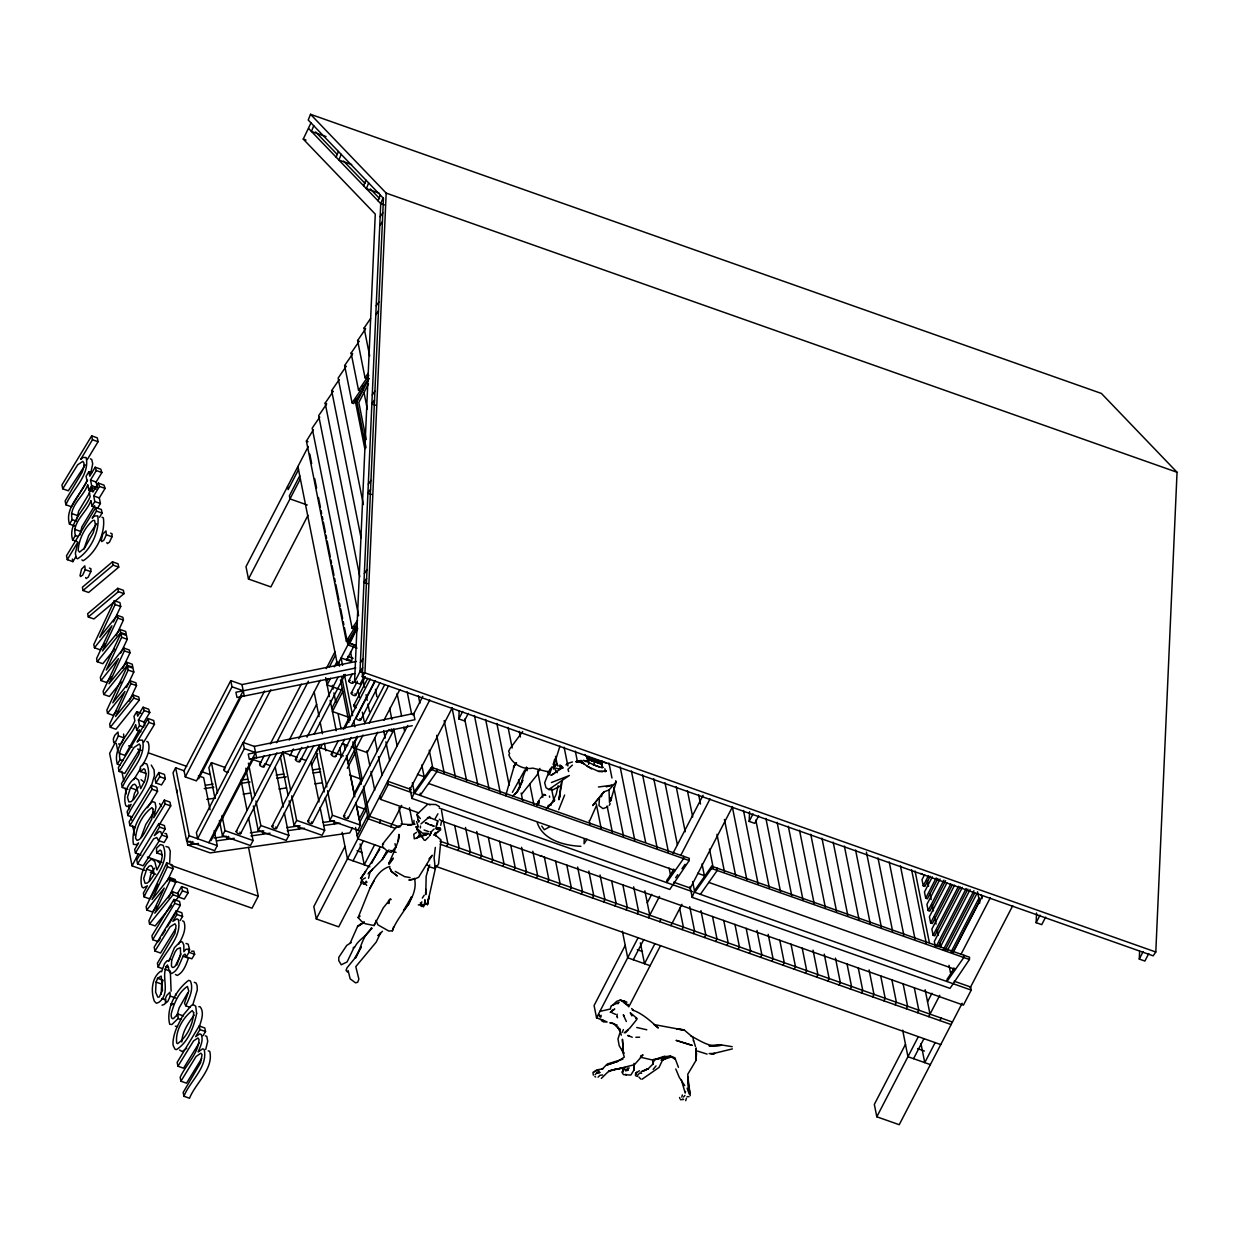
<?xml version="1.0" encoding="UTF-8"?>
<svg xmlns="http://www.w3.org/2000/svg" width="1239" height="1239" viewBox="0 0 1239 1239"><rect width="100%" height="100%" fill="white"/><g stroke="black" fill="none" stroke-linecap="round" stroke-linejoin="round"><path stroke-width="1.5" d="M413.965 823.749L413.965 820.373M602.077 767.746L602.169 764.091L586.759 758.624M91.671 491.248L88.867 490.257L87.752 484.65C84.02 496.204 68.424 506.271 72.218 519.637L69.477 524.097L75.083 526.079M99.492 517.298L102.078 513.07L101.366 509.523L92.042 506.132L90.927 500.541C87.195 512.079 71.599 522.161 75.393 535.527L72.652 539.987L76.849 541.474M76.942 519.033L78.63 511.134L89.58 492.874M80.117 534.923L81.805 527.024L94.644 505.636M140.967 731.722L136.755 730.236L135.64 724.629C131.923 736.183 116.311 746.265 120.106 759.615L117.364 764.091L120.168 765.082M181.792 1042.014C182.133 1031.932 188.297 1022.918 194.167 1015.113M633.981 1064.518L633.81 1070.326L630.837 1075.065L623.418 1074.616L621.885 1072.076L624.022 1069.365M584.25 838.679L584.065 843.774L586.992 839.19M420.408 827.946L420.486 826.041M364.049 676.587L360.162 684.098L354.555 682.116L375.278 214.13L303.245 139.093L310.989 122.878M362.268 676.695L383.455 198.364L308.232 120.013L310.524 114.298L1101.409 393.444L1177.05 472.26L1155.801 952.001L1153.153 955.827L362.268 676.695L364.932 672.854L386.181 193.114L310.524 114.298M468.311 713.385L464.424 720.881L458.817 718.914L459.158 711.171M758.655 815.866L754.752 823.362L749.161 821.395L749.58 811.715M1045.623 917.154L1041.736 924.65L1036.129 922.683L1036.563 913.004M1148.77 953.55L1144.867 961.061L1139.276 959.079L1139.617 951.351M85.197 569.677L84.81 565.836L81.557 569.15L80.024 575.577L80.55 576.553L82.641 575.144L85.197 569.677L90.803 571.659L88.248 577.126L86.157 578.536L85.63 577.544M90.803 571.659L90.943 568.809L89.456 568.066M106.384 534.783L105.981 530.927L102.744 534.164L101.211 540.591L101.753 541.598L103.828 540.219L106.384 534.783L111.99 536.766L109.435 542.202L107.344 543.58L106.817 542.574M111.99 536.766L112.114 533.916L110.627 533.126M118.371 735.889L117.968 732.048L114.731 735.362L113.338 738.94L113.725 742.765L115.8 741.34L118.371 735.889L123.962 737.855L121.407 743.323L119.331 744.747L118.805 743.772M123.962 737.855L123.575 734.03M170.285 996.079L169.898 992.238L166.645 995.552L165.252 999.13L165.639 1002.955L167.73 1001.53L170.285 996.079L175.892 998.061M559.099 769.001L551.866 767.22L549.899 769.512L544.649 782.754L545.996 787.648L548.753 789.537L552.687 789.971L561.097 785.541M430.103 804.854L411.937 798.443L414.647 791.179L431.451 767.313L689.287 858.317L689.178 860.578L669.772 889.447L439.179 808.06M420.253 793.161L420.145 795.407L436.949 771.556L437.057 769.295M692.508 891.724L414.538 793.44L431.342 769.574L431.451 767.313M683.68 856.35L683.572 858.596L666.768 882.462L666.876 880.201L674.233 869.763M692.198 897.361L694.909 890.098L711.713 866.231L969.548 957.236L969.425 959.497L950.034 988.366L692.198 897.361L690.03 886.551M442.431 821.225L963.431 1005.123L971.221 990.1L694.785 892.359L711.589 868.493L711.713 866.231M717.319 868.214L717.195 870.475L700.391 894.326M963.942 955.254L963.818 957.515L947.014 981.381L947.138 979.12L954.495 968.681M696.504 1053.042L696.055 1060.367L687.769 1074.228L688.683 1090.258L687.893 1077.016L690.231 1095.663M599.459 798.195L598.964 805.598L602.944 808.618L607.838 806.852M538.965 803.755L539.213 800.224L536.642 804.638M393.708 926.648L392.391 930.799L388.86 931.062L377.972 924.883L375.897 920.391M436.205 825.577L435.958 828.674L437.894 829.712L440.464 828.302L436.717 827.389L436.562 829.061L440.464 828.302M426.805 864.59L429.763 866.913L435.23 868.632L435.462 866.123L437.181 866.076L438.575 863.924L440.96 839.872L434.719 834.528M588.587 764.448L589.083 759.399L587.611 759.337L589.284 756.611L586.79 756.967L584.777 754.505M549.62 772.207L549.899 769.512M425.519 893.489L425.984 889.354L425.767 894.635L426.154 876.407L429.05 865.906M435.338 847.399L434.099 857.651L435.23 868.632M416.831 829.789L417.28 826.367M435.973 865.813L427.269 904.671M653.572 1060.692L652.721 1064.425L653.867 1059.206L653.154 1063.836L648.353 1068.622L641.043 1071.843M567.431 765.284L567.694 763.425L572.464 761.954M176.867 965.011L180.786 953.72M397.998 841.002L398.927 834.405C402.396 838.292 379.459 879.628 393.367 858.131L388.829 862.809M560.152 796.073L558.913 799.589L561.282 782.909M424.559 903.339L425.054 899.886M133.069 799.186L134.493 793.254L138.381 786.842M149.3 880.542L150.724 874.61L154.612 868.183M593.961 764.881L594.534 761.087M186.237 956.833L185.091 954.169L184.193 954.526C180.058 960.659 179.221 969.982 171.679 973.498L169.836 972.507L167.451 964.98C159.676 975.62 171.88 992.501 158.855 1002.336L156.408 1003.265L154.426 1001.329C150.647 991.68 151.654 977.648 160.543 971.283L161.597 971.748L164.555 963.632L167.017 960.767L169.201 960.643L174.389 947.727L180.429 941.516L182.551 942.151L183.806 945.078L183.883 951.722L185.896 949.291L188.22 949.167L189.025 952.295L186.237 956.833L191.844 958.816L194.631 954.278L193.826 951.149L191.503 951.273M615.675 780.756L616.248 781.778L608.999 790.002L604.214 791.721L601.875 794.292L601.504 796.662L600.791 795.484M388.86 903.541L389.309 900.753M427.579 904.718L429.004 896.355L427.424 904.346M171.106 991.123L170.332 971.159L164.725 969.177M558.913 799.589L562.429 780.152L569.398 775.49L551.432 782.537M601.101 1015.283L600.76 1017.219L599.691 1015.546M156.052 982.109L155.603 992.207L157.833 997.178L159.304 996.961L162.464 990.333L161.209 976.069L157.601 978.314L156.052 982.109L161.659 984.076L161.209 994.189M440.743 825.344L441.409 821.86M601.534 767.468L602.169 764.091L597.926 762.419L599.583 762.759M361.091 882.571L361.664 879.783M141.091 837.332L145.799 824.415L154.085 811.855M176.836 1015.794L179.175 1007.849L187.693 992.842M83.756 549.45L88.681 535.542L96.534 523.741M558.154 785.712L556.203 794.323L552.3 802.268L546.337 808.711M368.556 878.25L369.919 872.411L372.614 869.174L369.176 872.674M616.248 781.778L610.533 801.044L610.393 797.606M169.697 862.421L170.27 851.178L168.721 847.321L165.98 846.5M681.791 1097.104L682.348 1094.935M599.289 1015.949L599.444 1015.082M361.447 883.608L362.578 879.365L365.443 877.878M436.902 825.189L438.079 820.776M551.866 767.22L549.62 774.437M553.152 764.618L554.731 759.042M553.446 766.926L559.951 746.095M205.72 1049.479L207.734 1041.271L206.774 1036.331L205.318 1035.866M90.71 473.283L92.708 463.82L91.732 459.499L90.432 458.802M620.274 1031.715L617.982 1038.948L619.19 1045.716L623.914 1053.506L622.086 1049.232L624.27 1057.13L617.812 1061.358L606.429 1065.168L617.812 1061.358M685.694 1100.65L686.468 1098.203M610.533 801.044L611.555 797.916M588.215 759.507L591.499 760.576L592.288 758.64L600.76 762.155L602.51 761.18L601.426 764.122L587.611 759.306M600.76 762.155L600.11 763.549L596.207 762.202L596.935 760.529M199.231 1026.976C201.152 1020.828 204.59 1012.697 200.269 1006.92L198.844 1006.626M610.471 1008.081L611.199 1005.96M505.667 795.67L514.324 765.532M361.23 882.617L362.253 879.876M437.057 824.028L437.398 820.838M558.743 809.671L564.628 795.051M427.625 870.428L429.716 864.946M389.882 866.402C379.196 869.654 374.41 879.132 369.826 888.471L358.133 917.572L361.525 921.336L365.18 923.69L374.07 925.564L383.331 907.784L387.745 902.333M589.779 820.621L596.191 806.186M313.73 125.728L311.438 131.442L326.027 136.584M336.156 157.198L338.448 151.483M341.19 154.348L338.913 160.048L351.659 164.555M363.616 185.804L365.908 180.089M368.649 182.954L366.372 188.669L379.119 193.16M377.988 200.764L380.265 195.05M383.021 197.915L380.729 203.63L360.007 671.6L354.555 682.116M430.878 833.305L429.592 835.752L431.187 831.772M161.659 984.076L162.681 981.551M553.477 769.109L555.32 764.633L557.178 764.339L558.015 765.717M560.555 768.288L561.685 766.074M364.901 884.181L366.155 881.161M374.07 925.564L375.138 922.978M559.409 766.476L560.043 764.974L562.893 768.397M537.107 805.133L539.213 800.224L537.076 804.591M539.91 768.412L537.122 774.886L521.851 793.92M622.179 1032.366L623.418 1029.547M423.692 835.628L428.075 833.77L419.216 836.402L419.727 833.862L415.963 826.583L424.094 840.088L425.209 840.398L428.555 837.115M350.048 943.344L357.56 926.462L360.673 923.984M420.594 904.687L421.88 901.868M130.467 787.818L127.462 797.204L128.825 801.927L130.993 801.71L133.766 799.372L138.102 792.929L136.275 785.836L134.71 784.194L132.774 784.86L130.467 787.818L136.073 789.785M146.698 869.159L143.693 878.559L145.056 883.283L147.224 883.066L149.996 880.728L154.333 874.269L152.505 867.176L150.941 865.55L149.005 866.216L146.698 869.159L152.304 871.141M190.001 1007.322L185.804 1005.836C189.118 998.293 193.934 989.264 190.419 980.994L188.669 980.328C176.248 989.62 165.623 1008.515 169.712 1024.25L171.911 1024.514L178.106 1018.489L177.982 1014.013L183.589 1015.995M192.85 1004.659L197.295 990.007L197.094 985.547L196.025 982.976L194.26 982.31M429.592 835.752L431.451 831.71M150.926 787.431L154.457 775.428L154.039 769.822L151.266 765.067M437.909 813.806L435.245 818.53M116.156 635.638L123.42 620.073L122.862 617.285L117.271 615.303L117.829 618.091L102.465 650.971L120.09 629.474L125.697 631.441L126.316 634.538L120.71 632.556L120.09 629.474M122.692 668.41L129.971 652.845L129.414 650.041L123.807 648.074L124.365 650.862L109.001 683.742L126.626 662.23L132.232 664.212L132.852 667.31L127.245 665.328L126.626 662.23M129.228 701.181L136.507 685.616L135.949 682.813L130.343 680.846L130.9 683.634L115.552 716.514L133.162 695.002L138.768 696.984L139.388 700.066L115.908 729.244L110.302 727.262L109.667 724.087L124.969 691.408L107.514 713.323L113.121 715.306L116.621 710.907M168.473 897.872L175.752 882.292L175.195 879.504L169.588 877.522L170.146 880.325L154.798 913.189L172.422 891.693L178.029 893.675M113.43 622.024L120.725 606.521L119.951 602.65L114.344 600.667L93.792 644.528L94.443 647.78L100.049 649.763L104.695 643.908M114.344 600.667L115.119 604.539L99.74 637.264L117.271 615.303M120.787 653.061L127.261 639.293L126.486 635.421L120.88 633.439L100.328 677.299L100.979 680.552L106.585 682.534L111.231 676.68M120.88 633.439L121.654 637.311L106.275 670.036L123.807 648.074M126.517 687.552L133.797 672.049L133.022 668.193L127.416 666.21L106.864 710.071L107.514 713.323M127.416 666.21L128.19 670.082L112.811 702.807L130.343 680.846M167.373 880.805L173.042 868.74L172.283 864.884L166.676 862.902L146.125 906.747L146.76 910.015L152.366 911.981L157.028 906.143M166.676 862.902L167.435 866.758L152.056 899.499L169.588 877.522M356.476 646.262L349.336 643.026L356.956 627.352L347.958 641.91L346.347 641.198L355.345 626.655L357.204 628.173L356.213 631.611L357.761 628.297M349.568 643.831L357.204 628.173M524.871 769.961L512.388 792.371M527.148 768.072C521.371 776.125 522.44 787.989 514.495 794.54L517.391 791.69L522.827 780.214L516.369 792.743L512.776 795.934M114.979 743.09L109.636 753.389L132.077 865.875L144.808 870.367M308.279 446.489L246.003 566.641L248.466 579.016L270.876 586.93L307.984 515.331M298.522 469.596L288.145 489.622L287.525 486.54M299.761 475.776L289.368 495.817L289.988 498.899L307.241 504.985M248.466 579.016L300.365 478.873M356.491 402.706L368.959 378.669M368.479 383.858L358.814 402.505L366.217 439.582M184.41 770.875L175.644 767.777L173.042 772.795L186.609 840.77L214.641 850.666L217.243 845.664L214.223 830.548M132.077 865.875L138.319 853.857M230.764 680.629L184.053 770.751L185.292 776.93L196.49 780.895L243.216 690.758L241.977 684.578L230.764 680.629L232.003 686.809L185.292 776.93M198.674 778.789L241.868 695.466M225.467 767.607L211.451 762.651L208.864 767.653L214.889 797.885M186.609 840.77L189.211 835.767L175.644 767.777M223.856 769.605L264.588 691.021M243.107 742.44L196.382 832.562L197.62 838.741L244.331 748.619L243.107 742.44L254.305 746.389L413.687 713.509L414.926 719.689L248.249 754.055L249.318 759.306L412.246 725.698M243.371 742.734L270.814 689.782M192.866 841.467L191.302 844.471L190.682 841.389L187.104 841.901L187.724 844.983L210.15 852.897L349.801 832.902L352.48 827.745M208.833 842.69L255.544 752.569L254.305 746.389M211.017 840.6L254.212 757.277M248.528 817.864L253.05 840.538L250.448 845.54L222.431 835.644L225.018 830.641L222.013 815.541M259.663 764.478L264.093 755.929M270.288 743.973L301.278 684.191M264.124 766.647L270.319 754.69M276.529 742.734L308.403 681.233M228.673 836.34L227.109 839.345L226.505 836.263M236.184 831.415L276.917 752.832M240.645 833.584L283.142 751.593M289.229 740.055L320.204 680.304M326.26 668.626L334.902 651.931M297.097 757.339L283.081 752.398L280.479 757.401L288.021 795.175M329.466 666.706L335.521 655.028M326.492 681.853L328.227 678.507M334.282 666.83L336.884 661.827M289.911 755.852L293.473 748.976M298.816 738.676L316.611 704.341M330.565 678.26L327.111 684.935L341.685 690.077M357.188 626.919L337.488 664.909L297.902 466.514M284.335 812.738L288.857 835.411L286.271 840.414L258.239 830.517L260.84 825.515L255.931 800.967M346.564 660.217L353.487 646.866M295.486 759.352L301.681 747.396M306.993 737.143L337.984 677.346M299.931 761.52L307.907 746.141M314.102 734.185L345.092 674.403M331.804 708.429L342.181 688.404M272.007 826.289L313.622 746.002M342.8 691.486L332.408 711.511L348.809 717.304M348.779 680.753L352.279 673.985M276.452 828.457L319.848 744.747M343.404 755.929L318.888 747.272L316.301 752.274L324.215 791.938M311.438 765.47L317.68 753.467M320.343 748.31L322.125 744.871M351.241 693.112L357.374 681.264M355.701 695.28L365.35 676.664M353.704 705.471L367.735 678.399M343.157 729.322L348.345 719.301M320.142 807.611L324.664 830.269L322.078 835.287L294.046 825.391L296.648 820.388L291.754 795.825M331.293 754.226L338.371 740.55M344.566 728.594L370.244 679.049M248.528 847.445L258.254 896.184L252.028 908.202L168.427 878.699M335.754 756.394L344.597 739.311M351.69 725.636L374.705 681.233M356.182 717.83L375.463 680.614M307.814 821.163L351.195 737.453M360.642 719.998L379.924 682.782M312.274 823.331L357.436 736.198M354.757 742.44L357.405 737.344M364.452 723.746L384.725 684.625M347.586 763.549L354.509 750.199M363.042 735.021L355.996 748.635L367.209 752.584L377.787 732.187M369.222 723.127L388.612 685.709M347.338 768.319L355.128 753.297M359.62 830.858L329.868 820.264L332.455 815.262L327.561 790.699M383.951 720.277L399.825 689.674M353.765 794.462L360.673 781.112M343.621 816.021L387.9 730.607M348.082 818.189L393.243 731.072M344.969 846.5L313.823 906.592L316.301 918.951L338.712 926.865L360.967 883.949M358.814 819.8L407.739 725.419M413.052 715.182L422.778 696.395M359.434 822.897L366.357 809.532M357.885 830.161L360.487 825.143L355.965 802.485M357.204 835.752L367.58 815.727M316.301 918.951L429.794 699.973M418.751 812.877L380.497 799.372L388.287 784.349L387.668 781.251L411.348 789.615M353.053 860.842L363.43 840.816M379.413 822.773L380.714 820.264M374.643 844.766L364.251 864.807L360.1 843.945M371.592 863.444L380.249 846.748M390.626 826.723L401.668 805.396M409.66 790.002L452.22 707.887M458.817 718.914L462.705 711.403M446.675 846.5L447.976 844.007L443.485 821.488M457.888 850.465L459.189 847.956L454.682 825.437M469.101 854.414L470.386 851.921L465.523 827.513M480.298 858.379L481.599 855.87L476.736 831.477M491.511 862.329L492.812 859.835L488.321 837.301M502.724 866.293L504.025 863.784L499.534 841.266M513.937 870.243L515.238 867.749L510.747 845.215M525.15 874.207L526.451 871.698L521.573 847.306M536.363 878.157L537.649 875.663L532.785 851.255M547.561 882.122L548.862 879.613L544.37 857.094M558.774 886.071L560.074 883.577L555.583 861.043M569.986 890.036L571.287 887.527L566.796 865.008M581.199 893.985L582.5 891.476L577.622 867.083M592.412 897.95L593.698 895.441L588.835 871.048M603.61 901.899L604.911 899.39L600.048 874.997M614.823 905.864L616.124 903.355L611.632 880.836M626.036 909.813L627.337 907.304L622.845 884.785M637.249 913.778L638.55 911.269L633.671 886.861M625.23 945.419L594.085 1005.51L596.548 1017.869L601.72 1019.697M647.285 902.859L651.714 894.326M672.947 853.361L703.04 795.314M596.548 1017.869L638.07 937.753M648.462 917.727L659.504 896.401M670.144 875.88L673.691 869.035M680.784 855.344L710.055 798.892M633.299 959.76L643.676 939.735M659.675 921.677L660.96 919.183M654.889 943.684L644.512 963.71L640.346 942.864M628.762 1006.889L660.495 945.667M670.872 925.641L681.93 904.315M689.906 888.921L732.481 806.806M682.085 929.591L683.386 927.097L679.638 908.326M749.161 821.395L753.049 813.884M693.298 933.556L694.599 931.047L689.72 906.654M704.511 937.505L705.812 935.011L700.933 910.603M715.724 941.47L717.009 938.961L712.518 916.442M726.921 945.419L728.222 942.925L723.731 920.391M738.134 949.384L739.435 946.875L734.944 924.356M749.347 953.333L750.648 950.84L746.157 928.305M760.56 957.298L761.861 954.789L756.983 930.396M771.773 961.247L773.074 958.754L768.195 934.345M782.986 965.212L784.272 962.703L779.78 940.184M794.184 969.161L795.484 966.668L790.993 944.133M805.396 973.126L806.697 970.617L802.206 948.098M816.609 977.075L817.91 974.566L813.032 950.174M827.822 981.04L829.123 978.531L824.245 954.138M839.035 984.99L840.321 982.481L835.458 958.088M850.248 988.954L851.534 986.445L847.042 963.927M861.446 992.904L862.747 990.395L858.255 967.876M924.635 874.579L922.002 879.644L923.241 885.823L924.914 886.412L930.164 876.283M923.241 885.823L928.491 875.679M932.348 876.794L924.464 892.003L925.703 898.182L927.376 898.786L937.892 878.497M872.659 996.853L873.96 994.359L869.097 969.951M925.703 898.182L936.219 877.909M940.076 879.024L926.927 904.362L928.166 910.541L929.854 911.145L945.62 880.728M928.166 910.541L943.932 880.124M883.872 1000.818L885.173 998.309L880.681 975.79M946.921 882.927L929.405 916.736L930.628 922.916L932.317 923.504L952.466 884.631M930.628 922.916L950.778 884.042M954.634 885.157L931.867 929.095L933.106 935.275L934.779 935.863L960.179 886.861M895.085 1004.767L896.386 1002.274L891.879 979.755M933.106 935.275L958.506 886.272M962.362 887.372L934.33 941.454L935.259 946.085M936.436 945.946L966.219 888.487M938.124 946.534L967.907 889.075M906.298 1008.732L907.583 1006.223L903.092 983.704M940.308 947.061L970.091 889.602M943.297 949.848L973.947 890.717M944.97 950.452L974.752 892.994M947.154 950.963L976.936 893.505M917.495 1012.681L918.796 1010.188L914.305 987.669M951.01 952.079L979.042 897.996M952.698 952.667L979.848 900.288M905.477 1044.338L874.331 1104.414L876.809 1116.788L899.22 1124.702L962.176 1003.234M927.546 1001.778L931.96 993.244M953.209 952.28L982.403 895.936M876.809 1116.788L918.331 1036.671M928.708 1016.646L939.766 995.32M950.406 974.799L953.953 967.953M961.046 954.262L990.302 897.81M913.561 1058.679L923.938 1038.654M939.921 1020.595L941.222 1018.102M935.151 1042.603L924.759 1062.628L920.98 1043.672M970.168 987.839L1012.728 905.724M1036.129 922.683L1040.032 915.172M1139.276 959.079L1143.163 951.583M622.551 1069.443L623.279 1071.967M132.124 817.059L127.927 815.572C134.261 799.124 154.565 783.311 146.883 763.998L144.142 763.178L140.301 766.879L140.441 771.525L146.032 773.508M158.096 884.305L149.764 898.894L144.158 896.928C150.492 880.464 170.796 864.652 163.114 845.339L160.373 844.518L156.532 848.219L156.672 852.881L162.278 854.864M371.406 927.81C367.952 935.817 358.427 939.116 354.788 947.107L353.161 947.928L354.199 947.154L347.075 961.929L341.283 964.778L338.758 960.612L338.805 957.298L346.75 945.403L351.334 942.492M369.826 888.471L374.116 880.944M392.391 930.799C398.478 913.546 419.154 898.012 414.461 878.25M178.695 944.211C182.334 937.536 186.795 929.173 183.883 921.506L182.505 920.856M87.504 480.236L71.506 506.782L65.915 504.8L65.14 500.943L82.254 472.028L83.834 467.026L83.989 463.076L82.843 461.342L77.67 464.78L62.724 488.801L68.315 490.783L85.228 464.888M142.315 765.609C146.125 758.748 151.019 750.168 148.138 742.161L146.837 741.464M91.671 472.678L88.867 471.687L86.095 476.303L86.978 480.778C81.495 494.392 64.397 507.696 69.477 524.097M88.867 490.257L91.655 485.642L90.524 480.035L96.301 470.557L95.202 467.242L100.808 469.225L101.908 472.539L96.131 482.017L97.246 487.624L91.655 485.642M96.239 489.064L92.042 487.577L89.254 492.193L90.153 496.669C84.655 510.267 67.572 523.586 72.652 539.987M92.042 506.132L94.814 501.532L93.699 495.925L99.476 486.447L98.361 483.133L103.968 485.115L105.083 488.414L99.306 497.908L100.421 503.499L97.649 508.114M140.952 713.168L136.755 711.682L133.982 716.297L134.865 720.773C129.383 734.371 112.284 747.69 117.364 764.091M136.755 730.236L139.542 725.62L138.412 720.029L144.204 710.536L143.089 707.237L148.695 709.204L149.795 712.518L144.018 721.996L144.777 725.744M423.366 906.933L425.658 903.123L424.745 900.134M87.257 459.592L98.067 441.704L97.292 437.847L91.686 435.865L61.95 484.96L62.724 488.801M91.686 435.865L92.46 439.737L80.69 459.375L83.013 457.439L86.126 457.532C90.184 475.311 71.939 489.854 65.915 504.8M67.278 559.656L77.918 542.062L75.362 553.337L76.291 557.953L77.484 558.789C90.509 550.736 100.018 531.299 97.757 515.889L94.551 515.997L92.182 518.212L96.472 511.088L95.759 507.541L66.503 555.8L67.278 559.656L72.884 561.639L75.78 556.838M139.357 729.74L124.922 755.372L119.316 753.389M143.662 742.238L154.472 724.366L153.698 720.509L148.091 718.527L118.355 767.622L119.114 771.463L124.721 773.446L139.682 749.425M148.091 718.527L148.866 722.383L137.095 742.037L139.418 740.101L142.531 740.179C146.589 757.974 128.345 772.517 122.305 787.462L127.911 789.429M119.114 771.463L134.075 747.442L139.248 744.004L140.394 745.739L140.239 749.672L138.66 754.675L121.546 783.59L122.305 787.462M133.827 779.687L140.704 768.319M158.855 772.486L155.076 778.727L155.928 782.971L161.519 784.953L165.314 778.696L164.462 774.468L158.855 772.486L159.707 776.729L155.928 782.971M159.831 823.935L170.734 805.923L169.975 802.082L164.369 800.115L153.729 817.709L155.959 807.038L155.061 802.547L152.567 801.571C141.2 811.591 130.637 828.566 133.456 844.332L136.398 844.688L138.567 842.954L134.695 849.489L135.407 853.051L141.014 855.034M135.407 853.051L165.143 803.956L164.369 800.115M159.212 840.863L143.151 865.782L137.544 863.8L153.605 838.896L156.764 837.487L158.515 840.538L164.121 842.52L167.451 837.037L166.382 833.677L164.895 833.444M181.622 886.613L177.843 892.854L178.695 897.082L184.301 899.065L188.08 892.823L187.228 888.58L181.622 886.613L182.474 890.841L178.695 897.082M162.371 968.604L158.158 967.117C164.276 952.094 182.52 937.396 178.277 919.524L176.898 918.889L172.871 921.336L176.96 914.49L176.232 910.773L181.839 912.756L182.567 916.473L180.104 920.531M168.458 961.34L170.332 958.243M199.154 1042.913L183.542 1068.204L177.936 1066.221L193.547 1040.946L197.977 1037.988L199.03 1039.475C198.395 1054.017 185.773 1064.688 180.166 1077.341L180.925 1081.213L186.531 1083.18L201.663 1058.478M147.549 807.735L157.57 791.21L156.811 787.338L151.204 785.356L129.15 821.705L129.925 825.577L135.516 827.544M129.925 825.577L151.979 789.228L151.204 785.356M162.541 833.305L165.128 829.046L164.431 825.561L158.824 823.579L136.77 859.943L137.544 863.8M158.515 840.538L161.844 835.055L160.776 831.694L159.289 831.477L154.348 835.582L159.521 827.079L158.824 823.579M167.311 926.803L180.352 905.322L179.578 901.465L173.971 899.483L151.917 935.832L152.691 939.689L158.298 941.671L160.296 938.372M152.691 939.689L174.745 903.355L173.971 899.483M176.232 910.773L154.178 947.123L154.952 951.056L160.559 953.039L175.675 928.816M162.309 935.058L165.314 930.102M154.952 951.056L170.068 926.834L174.931 923.767L176.046 925.688L174.931 933.401L157.399 963.261L158.158 967.117M202.964 1035.758L205.535 1031.56L204.822 1027.983L199.216 1026L177.162 1062.35L177.936 1066.221M180.925 1081.213L196.056 1056.511L200.826 1053.165L202.05 1054.621L200.579 1062.799L183.171 1092.426L183.93 1096.267L189.536 1098.25C195.251 1083.397 213.913 1068.932 209.747 1051.353L208.214 1050.827M183.93 1096.267C189.644 1081.415 208.307 1066.949 204.141 1049.387L202.607 1048.844L198.163 1051.942C200.377 1046.583 203.769 1040.11 201.167 1034.348L199.711 1033.884L195.654 1036.671L199.928 1029.578L199.216 1026M95.202 467.242L89.766 476.163L88.867 471.687M98.361 483.133L92.925 492.053L92.042 487.577M143.089 707.237L137.653 716.157L136.755 711.682M616.867 1016.677L617.161 1014.152M617.936 1003.838L618.462 1003.001M594.519 1071.797L596.857 1069.907L602.959 1068.792L602.108 1069.149L607.482 1063.945L622.845 1059.175M346.347 641.198L306.405 441.069L313.405 429.763M609.185 805.381L610.238 803.708M430.785 833.429L431.28 832.639M379.784 849.288L361.773 877.227M516.307 762.744L513.426 767.251L516.555 762.744M422.329 898.089L424.249 895.147M369.671 355.965L364.096 328.01L370.585 318.531M366.62 378.561L365.04 377.787L357.606 340.524L365.18 329.481M360.131 391.075L358.551 390.316L351.117 353.038L358.706 341.995M362.64 385.67L363.383 389.402L353.642 403.589L352.062 402.83L344.628 365.551L352.217 354.509M345.727 367.023L338.139 378.065L363.383 504.567M361.045 537.85L331.649 390.595L339.238 379.552M359.821 576.801L325.16 403.109L332.749 392.066M326.26 404.58L318.671 415.623L358.613 615.752M319.77 417.094L312.182 428.136L352.124 628.281L353.704 629.04L356.956 624.317M365.04 377.787L368.293 373.063M358.551 390.316L368.788 375.402M352.062 402.83L368.788 378.453M352.124 628.281L357.544 620.383M380.156 216.639L382.805 212.798M379.753 225.56L382.417 221.719M376.207 305.847L378.855 302.006M375.804 314.768L378.468 310.927M372.258 395.055L374.906 391.214M374.519 400.135L371.855 403.976L375.494 405.261M368.293 484.263L370.957 480.422M370.569 489.359L367.906 493.184L371.545 494.469M364.343 573.471L367.007 569.646M366.62 578.567L363.956 582.392L367.596 583.677M360.394 662.679L363.058 658.854M362.671 667.775L360.007 671.6L364.204 673.087M361.045 878.157L365.629 871.606L360.456 878.59M675.642 877.708L677.733 874.719M681.946 868.756L685.09 864.28M522.672 731.537L510.05 748.588L508.64 751.19L509.632 753.498L508.842 754.783C511.893 763.735 523.261 770.224 532.646 768.103L549.295 772.098M166.429 1001.762L164.462 1004.302L162.015 1005.247M389 849.908L382.262 859.525L368.029 873.851M94.443 647.78L111.897 625.865L96.58 658.544L97.215 661.719L102.822 663.701L114.577 649.112M100.979 680.552L118.433 658.637L103.131 691.316L103.766 694.49L109.373 696.473L121.112 681.884M146.76 910.015L164.229 888.084L148.912 920.778L149.547 923.953L155.154 925.936L171.586 905.508M97.215 661.719L120.71 632.556M103.766 694.49L127.245 665.328M110.302 727.262L133.781 698.099L133.162 695.002M149.547 923.953L173.026 894.775L172.422 891.693M175.117 901.14L178.633 896.757L173.026 894.775M395.861 846.949L391.23 852.386L387.172 850.961L383.982 848.111L382.634 846.795L382.603 844.053L395.969 827.466L401.266 825.484M637.744 1075.266L639.525 1073.067L641.601 1073.315M554.762 800.162L546.988 807.813M601.875 794.292L592.691 805.567L604.214 791.721M388.21 903.417L389.356 902.007M388.225 901.264L390.177 898.894L391.168 899.499L389.495 899.839M653.123 1069.427L656.035 1065.896M177.982 1014.013L173.491 1018.52A13.118 3.779 -70.6 0 1 171.23 1013.812C173.863 1003.714 178.493 992.269 187.414 986.414L188.762 991.138L184.487 1003.218L185.804 1005.836M418.736 822.154L416.923 814.426L427.145 804.792M683.541 1097.026L684.919 1095.431M540.158 798.597L543.782 794.462L545.237 794.911M595.123 1074.709L596.64 1073.005L599.459 1072.726M140.441 771.525L143.848 768.753L145.009 769.543L146.078 774.685L144.855 780.694L140.688 788.654L138.582 780.229L135.454 777.705C127.09 783.42 122.785 795.872 125.743 805.567L127.075 806.604L131.133 804.452L127.152 811.731L127.927 815.572M156.672 852.881L160.079 850.093L161.24 850.899L162.309 856.041L161.085 862.05L156.919 869.995L154.813 861.585L151.7 859.045C143.321 864.76 139.031 877.227 141.974 886.907L143.306 887.945L147.379 885.808L143.383 893.087L144.158 896.928M428.973 858.875L432.225 855.297M416.443 838.478L419.262 835.349L422.267 836.495L422.298 837.564M605.066 771.804L606.243 770.844L605.515 771.386M552.3 802.268L554.499 799.867M559.269 769.373L561.716 766.724M432.024 855.622L418.581 877.32L414.817 878.885M172.19 1004.705L173.336 1003.513M372.242 928.29C362.16 935.46 361.354 948.3 355.392 958.15L361.246 946.906L354.509 958.645L346.966 967.891L346.022 970.385L347.478 972.057M625.447 1032.799L628.281 1029.857M598.05 1077.171L599.924 1075.313L602.588 1074.956M431.048 831.973L434.099 828.984M382.464 931.279L377.957 935.693L380.667 932.797L376.222 942.089L355.779 966.652L358.876 979.073L357.715 982.264L355.562 982.852L350.157 978.856L348.097 970.509M601.349 1078.395L608.705 1071.239L612.252 1069.846L608.798 1071.611M612.98 1004.86L616.697 1001.329L620.089 1000.136L625.54 1001.67M642.05 1079.262L659.009 1067.46L662.385 1060.398L665.173 1058.524L661.115 1060.321L671.584 1056.898M572.387 765.098L567.973 769.264L568.655 771.541M560.028 767.979L561.422 766.709M186.717 1048.287L182.148 1051.555L179.64 1050.037M420.997 823.873L429.701 816.578L430.119 817.74L436.314 820.295M112.486 561.825L82.363 587.224L83.013 590.492L88.619 592.474L118.758 567.152L118.092 563.807L112.486 561.825L113.152 565.17L118.758 567.152M117.767 588.308L87.644 613.708L88.294 616.991L93.901 618.958L124.039 593.636L123.373 590.291L117.767 588.308L118.433 591.653L124.039 593.636M83.013 590.492L113.152 565.17M88.294 616.991L118.433 591.653M636.428 1072.293L636.505 1074.306M565.991 764.85L567.694 763.425M433.665 835.117L438.079 831.601M434.486 834.575L440.759 829.743M358.133 917.572L360.146 916.055M548.753 789.537L562.429 780.152M364.312 921.862L357.56 926.462L363.275 923.07M416.567 832.345L413.78 834.188L414.291 838.834L428.075 833.77M599.196 1071.131L596.036 1070.527L592.97 1072.416L593.326 1075.158M639.448 1070.759L635.622 1073.098L635.514 1075.7L637.512 1076.443M562.429 767.746L550.952 775.382L554.654 773.291M585.211 761.613L589.083 759.399M540.328 856.335L541.691 855.576M550.039 826.614L544.308 829.743L541.768 826.088M606.243 770.844L598.623 771.401L587.193 766.306M643.614 1070.976L648.353 1068.622L642.081 1071.301M611.477 1005.758L619.144 1002.305M640.656 1055.876L643.072 1054.9L634.476 1064.673L608.705 1071.239M365.335 882.834L367.069 882.153M395.969 827.466L399.252 826.336M664.847 1056.155L652.907 1060.119L640.377 1057.177M603.424 767.328C600.45 768.691 589.114 762.279 583.538 760.297L582.392 761.319L575.996 761.536L581.215 760.452M610.703 1008.949L599.877 1011.38M606.243 786.827L612.438 785.154L598.437 786.997M580.874 846.314C564.845 845.664 542.93 840.166 537.277 822.727M625.525 1070.868L628.343 1070.202M425.457 904.052L427.13 903.665M561.732 767.684L562.955 767.406M711.836 1054.11L714.857 1053.475L709.142 1053.568M355.004 673.613L236.99 697.495L235.906 692.26L355.794 667.991M241.977 684.578L356.445 661.425M732.388 1048.906L711.109 1054.095M687.026 1096.701L689.008 1096.67M577.885 761.629L575.996 761.861M430.661 825.066L434.177 826.243L431.327 824.942M614.126 1069.505L625.37 1067.538L613.94 1069.582M548.118 805.489L551.278 805.009M205.504 785.232L213.154 784.132M241.806 780.028L247.537 779.207M276.173 775.103L283.824 774.003M312.46 769.899L320.111 768.815M204.218 788.593L213.774 787.214M240.505 783.389L250.061 782.026M276.793 778.2L286.348 776.822M313.08 772.997L320.731 771.897M206.743 799.356L215.416 798.102M243.107 794.137L250.65 793.068M278.961 789.011L286.503 787.927M314.799 783.869L322.341 782.8M214.084 838.029L225.544 836.387M250.371 832.84L263.737 830.92M286.658 827.637L300.039 825.732M322.945 822.448L334.406 820.807M187.724 844.983L198.472 843.449M216.608 840.847L234.279 838.323M250.99 835.922L270.087 833.197M287.278 830.734L304.469 828.271M323.565 825.53L339.92 823.192M624.781 1069.753L627.972 1069.334M418.317 904.95L419.804 904.764L421.818 906.514M680.521 1099.752L683.603 1099.411L682.581 1099.272M624.193 1032.861L629.83 1028.107L636.954 1019.248L635.793 1018.303M423.506 904.455L421.028 904.687L420.346 902.875M627.244 1068.204L629.257 1068.018M382.603 844.053L383.625 843.96M407.879 824.771L415.034 824.214M407.848 824.942L411.394 824.771L401.018 823.95M596.594 1072.602L600.11 1072.447M421.291 905.461L423.738 905.384M635.886 1037.291L639.587 1037.213M423.18 835.194L425.968 835.148M429.159 804.359L435.787 804.529L439.442 806.666M427.594 833.32L422.453 833.181L417.032 828.566L420.764 835.984L422.22 836.248M609.929 1022.903L612.283 1022.98M602.123 1020.44L603.223 1020.487M427.486 817.585L430.119 817.74M598.592 771.37L602.665 771.773M363.182 883.949L365.815 884.197L366.698 885.436M588.463 757.137L586.79 756.967L605.948 762.976M604.152 1021.695L605.917 1021.896M175.319 1026.233L177.518 1026.496M428.911 831.71L424.079 830.022M141.06 779.687L144.189 782.212M157.291 861.028L160.42 863.552M577.963 761.458L583.832 763.596L581.106 762.186M410.155 877.615L404.58 876.623L395.241 871.358M363.29 883.392L365.133 883.779M636.738 1027.487L646.804 1029.779M707.097 1054.095L697.371 1051.044M186.036 943.483L188.158 944.133L189.706 950.096M625.215 1001.685L620.089 1000.136L626.934 1002.196M673.18 1056.96L670.392 1056.108L652.907 1060.119L666.086 1056.48L670.438 1056.309L674.759 1059.02M428.307 823.687L425.318 822.711L430.088 824.942M591.499 760.576L596.207 762.202M593.047 764.649L599.041 766.771M303.245 139.093L306.048 140.069M386.181 193.114L1177.05 472.26M384.369 204.915L380.729 203.63L308.697 128.577M92.46 439.737L98.067 441.704M96.301 470.557L101.908 472.539M90.524 480.035L96.131 482.017M99.476 486.447L105.083 488.414M93.699 495.925L99.306 497.908M94.814 501.532L100.421 503.499M96.472 511.088L102.078 513.07M71.428 513.411L77.035 515.393M72.218 519.637L76.431 521.123M74.603 529.301L80.21 531.268M75.393 535.527L78.196 536.518M351.055 643.63L356.228 645.457M356.987 648.105L347.88 644.884L344.488 627.879M347.648 656.438L353.115 658.358M346.455 658.885L351.922 660.805M350.714 661.347L341.097 657.955L342.584 665.405M364.932 672.854L1155.801 952.001M920.763 873.464L922.451 874.053M115.119 604.539L120.725 606.521M117.829 618.091L123.42 620.073M121.654 637.311L127.261 639.293M232.003 686.809L243.216 690.758L244.284 696.008M124.365 650.862L129.971 652.845M431.342 769.574L689.178 860.578M711.589 868.493L969.425 959.497M342.227 743.71L347.694 745.63M351.334 746.916L354.974 748.201M128.19 670.082L133.797 672.049M417.481 774.36L424.745 776.93M697.727 873.278L704.991 875.849M428.539 783.482L675.162 870.537M708.801 882.4L955.424 969.44M130.9 683.634L136.507 685.616M673.675 882.199L690.061 887.991M954.2 981.226L970.602 987.003L971.221 990.1M388.287 784.349L411.968 792.712M133.781 698.099L139.388 700.066M350.219 775.258L361.138 779.114M300.597 758.578L305.847 760.436M144.204 710.536L149.795 712.518M244.331 748.619L255.544 752.569L256.628 757.803M148.866 722.383L154.472 724.366M250.774 758.764L261.274 762.465M264.79 763.704L270.04 765.563M138.412 720.029L144.018 721.996M139.542 725.62L143.739 727.107M356.383 806.155L365.49 809.377M399.934 827.048L369.501 816.3L363.507 786.285M439.969 841.173L952.435 1022.051M395.535 828.457L368.2 818.809L362.593 790.652M440.263 844.239L951.134 1024.56M332.455 815.262L360.487 825.143M128.593 745.863L132.217 747.132M137.668 749.068L141.308 750.354M148.572 752.909L186.748 766.383M201.291 771.51L210.367 774.716M198.41 775.815L203.676 777.674L210.072 809.779M383.331 847.832L357.823 838.834L355.547 827.466M390.61 850.403L396.077 852.339M436.159 866.479L940.757 1044.585M296.648 820.388L324.664 830.269M120.106 759.615L122.909 760.607M159.707 776.729L165.314 778.696M357.049 850.759L362.222 852.587M637.295 949.678L642.468 951.506M917.557 1048.597L924.449 1051.028M260.84 825.515L288.857 835.411M151.979 789.228L157.57 791.21M369.857 866.773L347.447 858.859L342.15 832.314M650.119 965.692L627.693 957.778L622.396 931.232M930.365 1064.611L907.955 1056.697L902.658 1030.151M165.143 803.956L170.734 805.923M225.018 830.641L253.05 840.538M189.211 835.767L217.243 845.664M159.521 827.079L165.128 829.046M161.844 835.055L167.451 837.037M147.395 857.063L161.937 862.189M171.028 865.395L258.254 896.184M610.347 1022.733L617.254 1025.164M167.435 866.758L173.042 868.74M150.26 872.287L155.711 874.207M170.146 880.325L175.752 882.292M182.474 890.841L188.08 892.823M174.745 903.355L180.352 905.322M176.96 914.49L182.567 916.473M189.025 952.295L194.631 954.278M182.83 956.152L188.436 958.134C186.098 964.5 183.728 972.15 177.285 975.465L175.442 974.489M165.825 966.544L168.628 967.535M157.601 978.314L163.207 980.297M161.798 998.526L166.011 1000.012M178.106 1018.489L180.909 1019.465M199.928 1029.578L205.535 1031.56M632.246 1037.244L627.708 1035.417L629.133 1036.222M612.02 1012.821L615.566 1014.354M306.405 441.069L308.031 441.765M684.826 1091.389L685.663 1091.76M601.999 1021.091L603.796 1021.896M543.782 794.462L545.749 795.376M602.913 1020.053L607.125 1022.005M364.096 328.01L365.675 328.769M357.606 340.524L359.186 341.283M351.117 353.038L352.697 353.812M344.628 365.551L346.208 366.326M361.819 388.628L363.383 389.402M331.649 390.595L333.229 391.354M325.16 403.109L326.74 403.883M102.016 517.19L103.364 517.871C105.625 533.281 96.115 552.702 83.09 560.771L81.898 559.92M690.959 1036.005C700.438 1040.76 710.226 1048.225 721.47 1045.189L709.033 1045.855L720.649 1044.802L732.203 1046.692M600.574 1019.465L603.362 1021.277M419.185 835.086L420.764 835.984L419.727 833.862M591.499 768.892L580.921 761.908M613.46 1023.429L618.184 1028.308M627.801 1004.906L623.124 1001.886L628.328 1006.176M420.548 905.198L422.112 906.22M594.813 1076.474L595.634 1077.032M439.349 819.273L441.998 821.271M418.023 819.893L419.309 820.915M636.954 1018.334L630.248 1012.759L631.89 1015.903M159.614 803.522L161.364 806.527M638.906 1077.094L640.764 1078.999M602.464 1020.255L603.285 1021.106M315.635 131.954L336.977 154.178M343.652 161.132L364.994 183.372M370.322 188.932L379.661 198.658M420.362 818.607L416.923 814.426M631.689 1008.5L633.47 1010.513L632.355 1009.971C642.282 1013.363 650.552 1021.013 658.327 1027.998L654.037 1024.56L684.393 1030.167L693.035 1037.446L693.468 1041.116M624.348 1016.104L623.263 1014.834L626.361 1021.54M362.903 881.44L364.483 883.345M555.041 769.543L557.24 772.718M684.733 1085.627L679.313 1077.419L675.782 1068.994M617.781 1027.379L619.701 1030.74M170.734 1003.962L171.245 1004.937M175.489 994.22L176.031 995.211M695.451 1046.568L693.577 1040.326M625.834 1074.228L626.299 1075.204M554.576 765.423L554.948 766.229M618.184 1027.069L620.042 1031.282L619.98 1029.578M674.744 1057.44L678.445 1067.352M679.545 1097.475L679.979 1098.683M687.134 1088.214L689.163 1093.991M416.583 821.627L418.426 826.955M628.034 1004.426L628.452 1005.681M604.833 768.784L605.592 771.216M441.502 810.275L443.283 820.636M681.264 1079.587L685.229 1093.077M620.646 1032.861L621.297 1035.2M617.177 1016.491L617.518 1017.777M394.993 843.666L395.845 847.368M555.32 764.633L555.521 765.625M981.319 894.852L982.078 898.631M977.509 891.755L979.77 903.076M949.012 965.258L950.778 974.086M927.422 880.681L928.553 886.35M930.055 893.892L931.186 899.56M932.317 905.213L933.447 910.882M934.578 916.535L936.08 924.093M937.211 929.746L938.341 935.414M939.843 942.956L940.602 946.735M915.079 871.063L929.389 942.771M911.625 869.824L926.245 943.018M900.428 865.875L915.032 939.069M925.146 989.744L930.009 1014.137M889.215 861.91L903.82 935.104M878.002 857.961L892.607 931.155M866.417 852.122L881.394 927.19M855.576 850.047L870.181 923.241M844.379 846.082L858.983 919.292M833.166 842.133L847.77 915.327M821.953 838.168L836.557 911.377M810.74 834.219L825.344 907.413M799.527 830.269L814.131 903.463M788.314 826.305L802.934 899.499M777.116 822.355L791.721 895.549M765.903 818.39L780.508 891.584M755.821 820.063L769.295 887.635M743.477 810.476L758.082 883.67M732.264 806.527L746.869 879.721M724.428 819.459L735.672 875.756M716.963 834.265L724.459 871.807M698.641 794.648L700.515 804.034M709.498 849.087L713.246 867.842M687.428 790.699L692.678 816.966M702.033 863.893L704.65 877.026M676.215 786.734L685.213 831.787M692.632 881.533L694.785 892.359M665.002 782.785L677.361 844.719M653.805 778.82L668.41 852.014M669.106 868.105L670.516 875.168M642.592 774.871L657.197 848.065M631.379 770.906L645.612 842.226M620.166 766.956L634.771 840.15M644.884 890.826L649.763 915.218M608.953 762.992L611.958 778.015M613.832 787.4L623.558 836.201M607.11 805.97L612.36 832.236M596.269 803.879L601.147 828.287M575.33 751.128L577.575 762.388M589.191 820.574L589.934 824.322M564.117 747.179L567.865 765.934M555.537 756.348L557.395 765.733M548.072 771.169L548.815 774.917M551.432 788.05L554.05 801.199M537.602 770.968L542.852 797.235M519.28 731.351L520.395 736.973M526.389 767.003L527.148 770.751M529.765 783.9L533.885 804.545M508.067 727.386L512.187 748.031M518.552 779.935L520.055 787.446M521.17 793.084L522.672 800.58M496.854 723.437L509.214 785.371M485.642 719.472L500.246 792.666M474.444 715.523L489.049 788.716M464.718 719.069L477.836 784.752M452.018 707.608L466.623 780.802M444.182 720.54L455.41 776.838M436.717 735.347L444.197 772.888M364.003 392.484L367.333 409.18M418.379 695.729L419.882 703.241M429.252 750.168L433 768.923M356.243 398.633L366.047 447.713M355.051 399.748L364.839 448.828M407.182 691.78L411.673 714.299M421.787 764.974L424.404 778.107M435.261 832.546L436.02 836.294M397.084 693.453L401.591 715.972M403.837 727.231L404.58 730.995M412.37 782.614L414.538 793.44M409.784 787.632L411.937 798.443M389.619 708.259L391.865 719.518M393.739 728.904L397.115 745.801M409.474 807.735L412.85 824.632M375.417 689.287L376.919 696.798M383.656 730.576L385.159 738.088M385.902 741.836L389.65 760.607M399.004 807.534L402.381 824.431M363.089 679.7L364.576 687.211M366.078 694.723L367.209 700.345M367.952 704.108L369.454 711.604M374.689 737.886L377.322 751.02M378.437 756.657L382.185 775.428M348.562 639.293L349.166 642.375M379.877 796.274L380.497 799.372M350.544 651.946L352.046 659.504M357.885 689.829L359.372 697.278M362.346 712.162L364.204 721.47M309.796 454.047L311.67 463.494M314.691 478.61L316.58 488.058M318.469 497.505L320.436 507.371M321.056 510.453L321.66 513.55M322.279 516.632L322.899 519.73M323.364 522.068L325.361 532.089M325.981 535.171L326.6 538.268M327.142 540.963L330.302 556.807M330.921 559.904L331.525 562.986M332.037 565.526L334.003 575.345M334.623 578.443L335.227 581.525M335.815 584.421L338.928 600.079M339.548 603.161L340.167 606.258M340.71 608.984L342.63 618.617M343.249 621.699L343.869 624.797M366.852 750.819L369.857 765.841M370.972 771.463L374.72 790.234M344.442 674.697L352.619 715.662M353.735 721.237L354.85 726.828M338.789 662.4L339.532 666.164M341.794 677.423L350.312 720.107M354.524 741.232L362.392 780.647M340.493 679.932L348.964 722.399M352.852 741.867L361.292 784.194M346.92 757.153L354.834 796.816M332.393 685.322L333.152 689.101M333.911 692.895L335.8 702.389M338.077 713.757L341.097 728.935M344.132 744.097L345.263 749.796M346.393 755.48L347.54 761.164M350.188 774.437L353.595 791.504M356.615 806.682L358.892 818.065M325.656 677.656L329.435 696.612M330.193 700.407L336.249 730.747M339.656 747.814L341.546 757.292M314.148 691.982L319.058 716.638M320.189 722.322L322.465 733.705M324.355 743.183L325.872 750.772M333.926 820.868L334.545 823.966M318.888 747.272L326.802 786.92M325.346 797.606L329.868 820.264M311.097 762.295L319.012 801.943M298.119 825.995L298.738 829.092M283.081 752.398L290.623 790.172M289.152 800.843L294.046 825.391M275.29 767.421L283.204 807.069M262.312 831.121L262.931 834.219M248.404 763.193L254.8 795.299M245.802 768.195L252.214 800.301M253.345 805.97L258.239 830.517M240.986 780.105L247.026 810.321M211.451 762.651L217.491 792.867M219.411 820.543L222.431 835.644M176.619 789.367L177.239 792.449M116.234 743.245L118.108 752.615M121.856 771.37L123.714 780.74M125.216 788.236L126.347 793.858M128.593 805.102L129.336 808.866M130.823 816.362L131.582 820.11M132.697 825.732L134.571 835.101M72.358 559.068L72.884 561.639M599.428 1015.206L599.661 1016.739M549.481 796.104L549.636 797.219M689.519 1090.072L689.829 1093.65M634.012 1063.356L633.81 1070.326L633.733 1066.794M619.934 1028.804L620.042 1031.282M608.999 790.002L609.511 802.655M352.418 681.512A2.478 1.038 27.4 0 1 352.495 683.293A2.478 1.038 27.4 0 1 349.073 681.636A2.478 1.038 27.4 0 1 350.188 680.428M354.881 693.871A2.478 1.038 27.4 0 1 354.958 695.652A2.478 1.038 27.4 0 1 351.551 693.995A2.478 1.038 27.4 0 1 352.65 692.787M356.182 707.794A2.478 1.038 27.4 0 1 353.75 705.936A2.478 1.038 27.4 0 1 355.113 705.161M359.821 718.605A2.478 1.038 27.4 0 1 360.286 720.308A2.478 1.038 27.4 0 1 357.328 719.472A2.478 1.038 27.4 0 1 356.336 717.613M299.126 760.111A2.478 1.038 27.4 0 1 299.203 761.892A2.478 1.038 27.4 0 1 295.78 760.235A2.478 1.038 27.4 0 1 296.895 759.027M344.938 674.62A2.478 1.038 27.4 0 1 343.683 674.713M228.193 771.138A2.478 1.038 27.4 0 1 227.078 772.129A2.478 1.038 27.4 0 1 224.151 770.503A2.478 1.038 27.4 0 1 224.755 769.218M335.335 755.372A2.478 1.038 27.4 0 1 334.685 756.766A2.478 1.038 27.4 0 1 331.494 754.985A2.478 1.038 27.4 0 1 332.702 753.901M263.303 765.253A2.478 1.038 27.4 0 1 263.52 767.018A2.478 1.038 27.4 0 1 260.205 765.625A2.478 1.038 27.4 0 1 260.562 764.091M311.454 821.922A2.478 1.038 27.4 0 1 311.531 823.703A2.478 1.038 27.4 0 1 308.108 822.046A2.478 1.038 27.4 0 1 309.223 820.838M239.824 832.19A2.478 1.038 27.4 0 1 240.056 833.955A2.478 1.038 27.4 0 1 236.726 832.562A2.478 1.038 27.4 0 1 237.083 831.028M347.663 817.182A2.478 1.038 27.4 0 1 347.028 818.561A2.478 1.038 27.4 0 1 343.822 816.795A2.478 1.038 27.4 0 1 345.031 815.711M391.354 728.997A2.478 1.038 27.4 0 1 392.778 731.428A2.478 1.038 27.4 0 1 388.907 729.539M275.647 827.048A2.478 1.038 27.4 0 1 275.724 828.829A2.478 1.038 27.4 0 1 272.301 827.172A2.478 1.038 27.4 0 1 273.416 825.964M153.187 809.315L151.778 819.056L144.235 833.382A21.512 6.195 -70.6 0 1 136.879 840.259L135.578 838.184C136.336 826.754 142.64 814.271 151.917 807.611L153.187 809.315M696.179 1048.225L696.055 1060.367L696.179 1048.225M193.671 1012.65C193.098 1024.188 187.089 1036.966 177.626 1043.656L176.712 1043.052C175.086 1031.018 182.954 1017.715 192.231 1010.59L193.671 1012.65M171.663 960.117L171.416 965.506A13.056 3.763 -70.6 0 0 175.349 965.94L180.646 955.099L180.367 947.758L177.192 948.997L175.179 951.738L171.663 960.117M196.629 1013.533C193.857 1026.852 188.359 1041.953 176.542 1049.572L175.102 1049.309L173.305 1045.84A16.169 4.662 -70.6 0 1 176.681 1027.735L182.783 1015.593L191.472 1005.34L193.238 1004.659L195.731 1006.207L196.629 1013.533M95.496 524.933L93.266 532.739L84.624 548.041L79.528 552.145L78.181 550.457C78.8 539.321 84.546 527.628 92.956 520.411L94.536 520.426L95.496 524.933M411.565 896.819L408.901 904.083L403.511 910.603L411.565 896.819M391.137 871.032L389.836 867.919L391.787 871.931L397.332 875.988L391.137 871.032M386.955 851.116L382.262 859.525L386.971 851.085M413.872 879.071L408.885 880.077L413.965 879.21M612.871 1010.265L610.254 1012.356L614.745 1008.995L612.871 1010.265M683.061 1029.64L676.587 1028.959L684.393 1030.167L683.061 1029.64M692.136 1045.36L676.293 1040.435L692.136 1045.36M622.768 1043.858L622.412 1039.273L623.372 1052.809L622.768 1043.858"/></g></svg>
